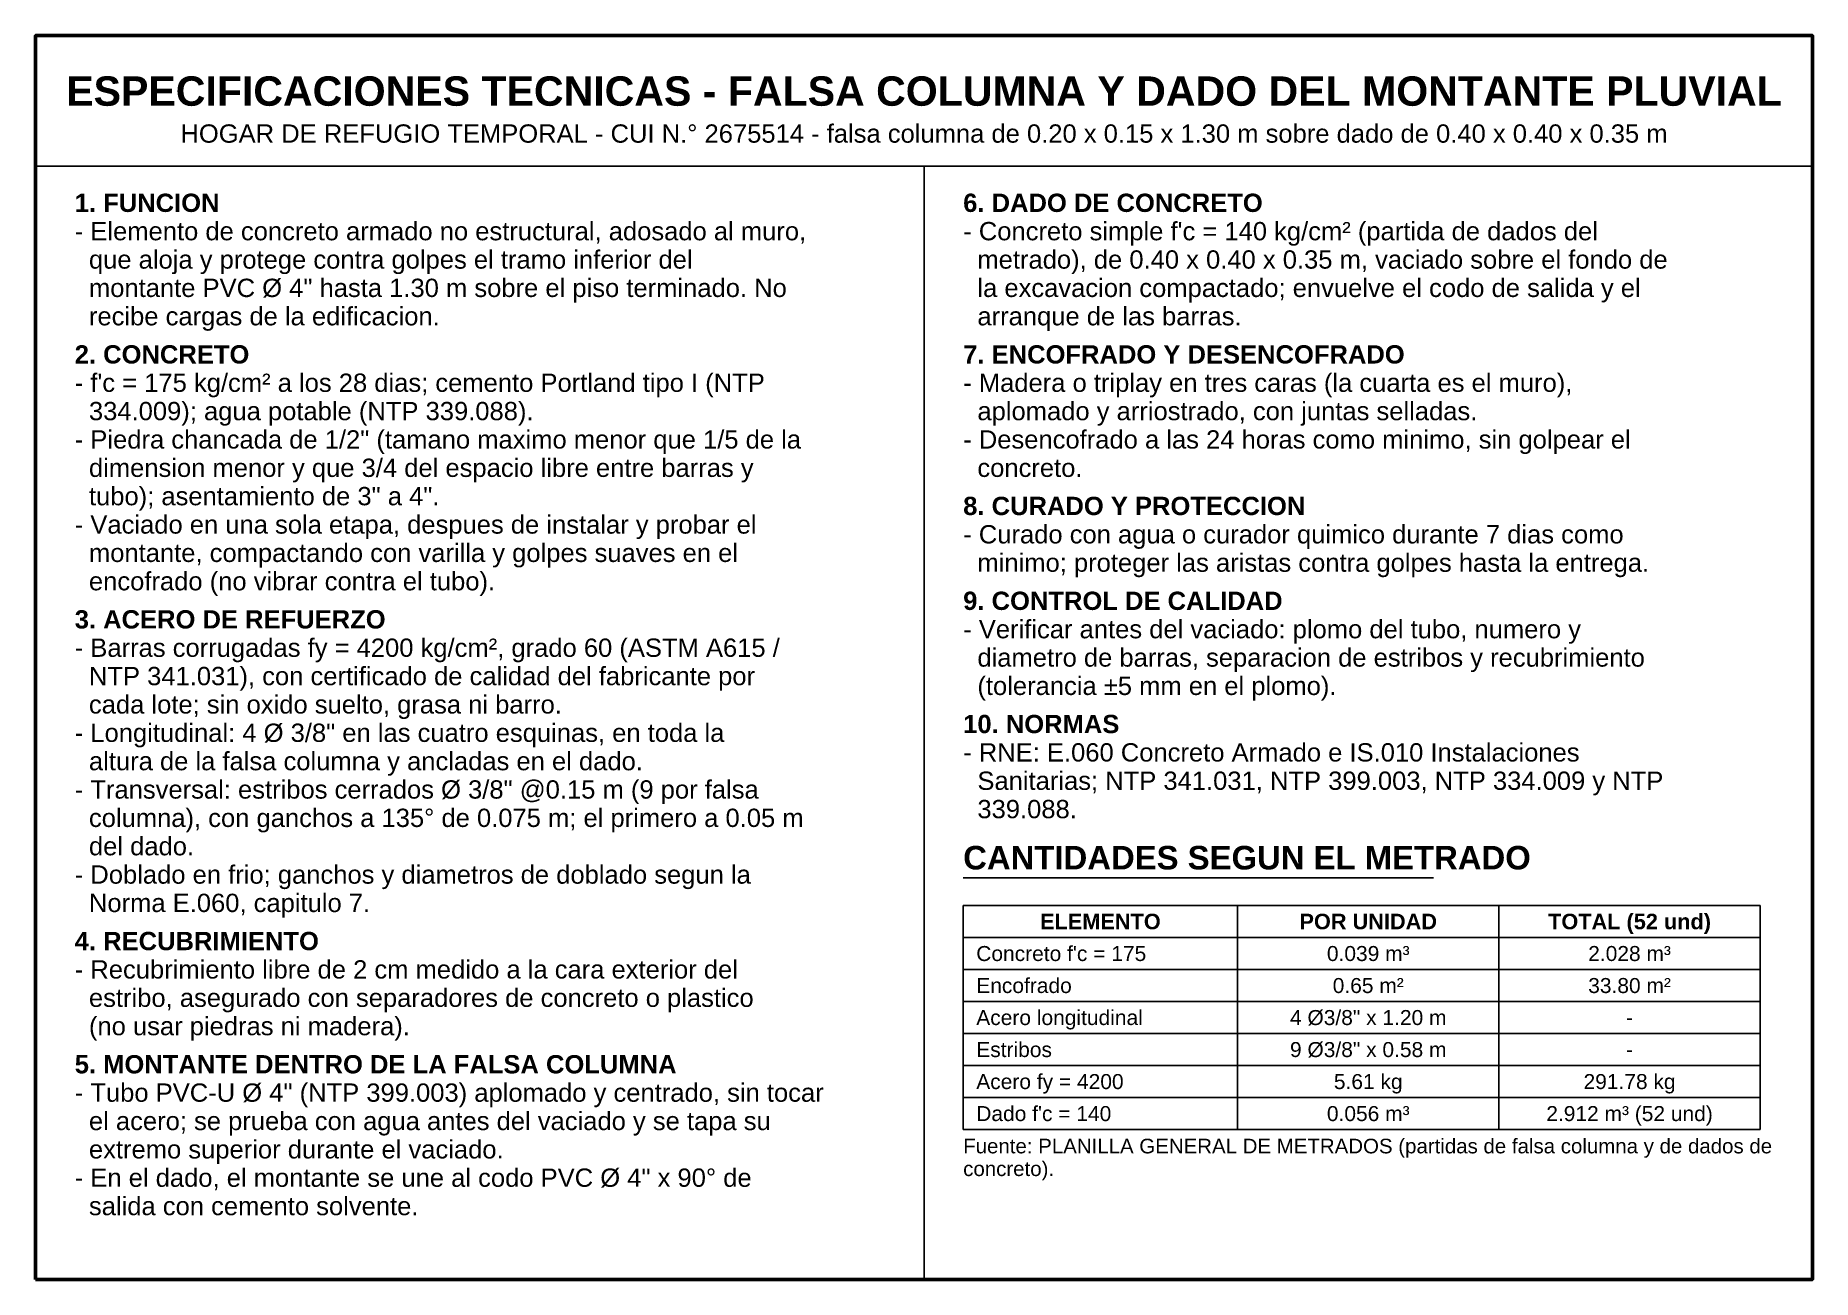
# Model space of a CAD drawing. Header units: metres. Extents: x 0 to 2.72, y 0.05 to 1.95.
import ezdxf
from ezdxf.enums import TextEntityAlignment as Align

# ---------------------------------------------------------------- set-up
doc = ezdxf.new("R2010")
doc.units = ezdxf.units.M
for name, color, linetype in [('LEY-MARCO', 250, 'Continuous'), ('LEY-TEXTO', 7, 'Continuous'), ('LEY-TITULO', 160, 'Continuous')]:
    doc.layers.add(name, color=color, linetype=linetype)
doc.styles.add('ARIAL', font='arial.ttf')
doc.styles.add('ARIAL-N', font='arialbd.ttf')

# ---------------------------------------------------------------- blocks, each defined once
blk = doc.blocks.new('ESPEC_FALSA_COLUMNA')
at = {"layer": 'LEY-MARCO', "color": 250}
for p, q in [((0, 1.75), (2.72, 1.75)), ((1.36, 1.75), (1.36, 0.046))]:
    blk.add_line(p, q, dxfattribs=at)
at = {"layer": 'LEY-MARCO', "color": 8}
for p, q in [((1.42, 0.6184), (2.64, 0.6184)), ((1.42, 0.6184), (1.42, 0.2754)), ((1.84, 0.6184), (1.84, 0.2754)), ((2.24, 0.6184), (2.24, 0.2754)), ((2.64, 0.6184), (2.64, 0.2754)), ((1.42, 0.5694), (2.64, 0.5694)), ((1.42, 0.5204), (2.64, 0.5204)), ((1.42, 0.4714), (2.64, 0.4714)), ((1.42, 0.4224), (2.64, 0.4224)), ((1.42, 0.3734), (2.64, 0.3734)), ((1.42, 0.3244), (2.64, 0.3244)), ((1.42, 0.2754), (2.64, 0.2754))]:
    blk.add_line(p, q, dxfattribs=at)
at = {"layer": 'LEY-MARCO', "color": 250, "lineweight": 50}
blk.add_lwpolyline([(0, 0.046), (2.72, 0.046), (2.72, 1.95), (0, 1.95)], close=True, dxfattribs=at)
at = {"layer": 'LEY-TITULO', "color": 160}
blk.add_line((1.42, 0.661), (2.14, 0.661), dxfattribs=at)
at = {"layer": 'LEY-TEXTO', "color": 7, "style": 'ARIAL'}
for s, height, p in [('HOGAR DE REFUGIO TEMPORAL - CUI N.° 2675514 - falsa columna de 0.20 x 0.15 x 1.30 m sobre dado de 0.40 x 0.40 x 0.35 m', 0.028, (1.36, 1.8)), ('0.039 m³', 0.02296, (2.04, 0.5449)), ('2.028 m³', 0.02296, (2.44, 0.5449)), ('0.65 m²', 0.02296, (2.04, 0.4959)), ('33.80 m²', 0.02296, (2.44, 0.4959)), ('4 Ø3/8" x 1.20 m', 0.02296, (2.04, 0.4469)), ('-', 0.023, (2.44, 0.4469)), ('9 Ø3/8" x 0.58 m', 0.02296, (2.04, 0.3979)), ('-', 0.023, (2.44, 0.3979)), ('5.61 kg', 0.02296, (2.04, 0.3489)), ('291.78 kg', 0.02296, (2.44, 0.3489)), ('0.056 m³', 0.02296, (2.04, 0.2999)), ('2.912 m³ (52 und)', 0.02296, (2.44, 0.2999))]:
    blk.add_text(s, height=height, dxfattribs=at).set_placement(p, align=Align.MIDDLE_CENTER)
at = {"layer": 'LEY-TEXTO', "color": 160, "style": 'ARIAL-N'}
for s, p in [('1. FUNCION', (0.06, 1.68)), ('6. DADO DE CONCRETO', (1.42, 1.68)), ('2. CONCRETO', (0.06, 1.448)), ('7. ENCOFRADO Y DESENCOFRADO', (1.42, 1.448)), ('8. CURADO Y PROTECCION', (1.42, 1.216)), ('9. CONTROL DE CALIDAD', (1.42, 1.0708)), ('3. ACERO DE REFUERZO', (0.06, 1.0424)), ('10. NORMAS', (1.42, 0.8822)), ('4. RECUBRIMIENTO', (0.06, 0.55)), ('5. MONTANTE DENTRO DE LA FALSA COLUMNA', (0.06, 0.3614))]:
    blk.add_text(s, height=0.028, dxfattribs=at).set_placement(p)
at = {"layer": 'LEY-TEXTO', "color": 7, "style": 'ARIAL'}
for s, height, p in [('- Elemento de concreto armado no estructural, adosado al muro,', 0.028, (0.06, 1.6366)), ("- Concreto simple f'c = 140 kg/cm² (partida de dados del", 0.028, (1.42, 1.6366)), ('  que aloja y protege contra golpes el tramo inferior del', 0.028, (0.06, 1.5932)), ('  metrado), de 0.40 x 0.40 x 0.35 m, vaciado sobre el fondo de', 0.028, (1.42, 1.5932)), ('  montante PVC Ø 4" hasta 1.30 m sobre el piso terminado. No', 0.028, (0.06, 1.5498)), ('  la excavacion compactado; envuelve el codo de salida y el', 0.028, (1.42, 1.5498)), ('  recibe cargas de la edificacion.', 0.028, (0.06, 1.5064)), ('  arranque de las barras.', 0.028, (1.42, 1.5064)), ("- f'c = 175 kg/cm² a los 28 dias; cemento Portland tipo I (NTP", 0.028, (0.06, 1.4046)), ('- Madera o triplay en tres caras (la cuarta es el muro),', 0.028, (1.42, 1.4046)), ('  334.009); agua potable (NTP 339.088).', 0.028, (0.06, 1.3612)), ('  aplomado y arriostrado, con juntas selladas.', 0.028, (1.42, 1.3612)), ('- Piedra chancada de 1/2" (tamano maximo menor que 1/5 de la', 0.028, (0.06, 1.3178)), ('- Desencofrado a las 24 horas como minimo, sin golpear el', 0.028, (1.42, 1.3178)), ('  dimension menor y que 3/4 del espacio libre entre barras y', 0.028, (0.06, 1.2744)), ('  concreto.', 0.028, (1.42, 1.2744)), ('  tubo); asentamiento de 3" a 4".', 0.028, (0.06, 1.231)), ('- Vaciado en una sola etapa, despues de instalar y probar el', 0.028, (0.06, 1.1876)), ('- Curado con agua o curador quimico durante 7 dias como', 0.028, (1.42, 1.1726)), ('  montante, compactando con varilla y golpes suaves en el', 0.028, (0.06, 1.1442)), ('  minimo; proteger las aristas contra golpes hasta la entrega.', 0.028, (1.42, 1.1292)), ('  encofrado (no vibrar contra el tubo).', 0.028, (0.06, 1.1008)), ('- Verificar antes del vaciado: plomo del tubo, numero y', 0.028, (1.42, 1.0274)), ('- Barras corrugadas fy = 4200 kg/cm², grado 60 (ASTM A615 /', 0.028, (0.06, 0.999)), ('  diametro de barras, separacion de estribos y recubrimiento', 0.028, (1.42, 0.984)), ('  NTP 341.031), con certificado de calidad del fabricante por', 0.028, (0.06, 0.9556)), ('  (tolerancia ±5 mm en el plomo).', 0.028, (1.42, 0.9406)), ('  cada lote; sin oxido suelto, grasa ni barro.', 0.028, (0.06, 0.9122)), ('- Longitudinal: 4 Ø 3/8" en las cuatro esquinas, en toda la', 0.028, (0.06, 0.8688)), ('  altura de la falsa columna y ancladas en el dado.', 0.028, (0.06, 0.8254)), ('- RNE: E.060 Concreto Armado e IS.010 Instalaciones', 0.028, (1.42, 0.8388)), ('  Sanitarias; NTP 341.031, NTP 399.003, NTP 334.009 y NTP', 0.028, (1.42, 0.7954)), ('- Transversal: estribos cerrados Ø 3/8" @0.15 m (9 por falsa', 0.028, (0.06, 0.782)), ('  columna), con ganchos a 135° de 0.075 m; el primero a 0.05 m', 0.028, (0.06, 0.7386)), ('  339.088.', 0.028, (1.42, 0.752)), ('  del dado.', 0.028, (0.06, 0.6952)), ('- Doblado en frio; ganchos y diametros de doblado segun la', 0.028, (0.06, 0.6518)), ('  Norma E.060, capitulo 7.', 0.028, (0.06, 0.6084)), ('- Recubrimiento libre de 2 cm medido a la cara exterior del', 0.028, (0.06, 0.5066)), ('  estribo, asegurado con separadores de concreto o plastico', 0.028, (0.06, 0.4632)), ('  (no usar piedras ni madera).', 0.028, (0.06, 0.4198)), ('- Tubo PVC-U Ø 4" (NTP 399.003) aplomado y centrado, sin tocar', 0.028, (0.06, 0.318)), ('  el acero; se prueba con agua antes del vaciado y se tapa su', 0.028, (0.06, 0.2746)), ('  extremo superior durante el vaciado.', 0.028, (0.06, 0.2312)), ('Fuente: PLANILLA GENERAL DE METRADOS (partidas de falsa columna y de dados de', 0.0224, (1.42, 0.239)), ('concreto).', 0.0224, (1.42, 0.2043)), ('- En el dado, el montante se une al codo PVC Ø 4" x 90° de', 0.028, (0.06, 0.1878)), ('  salida con cemento solvente.', 0.028, (0.06, 0.1444))]:
    blk.add_text(s, height=height, dxfattribs=at).set_placement(p)
at = {"layer": 'LEY-TEXTO', "color": 160, "style": 'ARIAL-N'}
for s, p in [('ELEMENTO', (1.63, 0.5939)), ('POR UNIDAD', (2.04, 0.5939)), ('TOTAL (52 und)', (2.44, 0.5939))]:
    blk.add_text(s, height=0.0238, dxfattribs=at).set_placement(p, align=Align.MIDDLE_CENTER)
at = {"layer": 'LEY-TEXTO', "color": 7, "style": 'ARIAL'}
for s, p in [("Concreto f'c = 175", (1.44, 0.5449)), ('Encofrado', (1.44, 0.4959)), ('Acero longitudinal', (1.44, 0.4469)), ('Estribos', (1.44, 0.3979)), ('Acero fy = 4200', (1.44, 0.3489)), ("Dado f'c = 140", (1.44, 0.2999))]:
    blk.add_text(s, height=0.02296, dxfattribs=at).set_placement(p, align=Align.MIDDLE_LEFT)
at = {"layer": 'LEY-TITULO', "color": 160, "style": 'ARIAL-N'}
blk.add_text('ESPECIFICACIONES TECNICAS - FALSA COLUMNA Y DADO DEL MONTANTE PLUVIAL', height=0.045, dxfattribs=at).set_placement((1.36, 1.865), align=Align.MIDDLE_CENTER)
blk.add_text('CANTIDADES SEGUN EL METRADO', height=0.036, dxfattribs=at).set_placement((1.42, 0.6736))

msp = doc.modelspace()

# ---------------------------------------------------------------- block references
msp.add_blockref('ESPEC_FALSA_COLUMNA', (0, 0))

doc.saveas('drawing.dxf')
